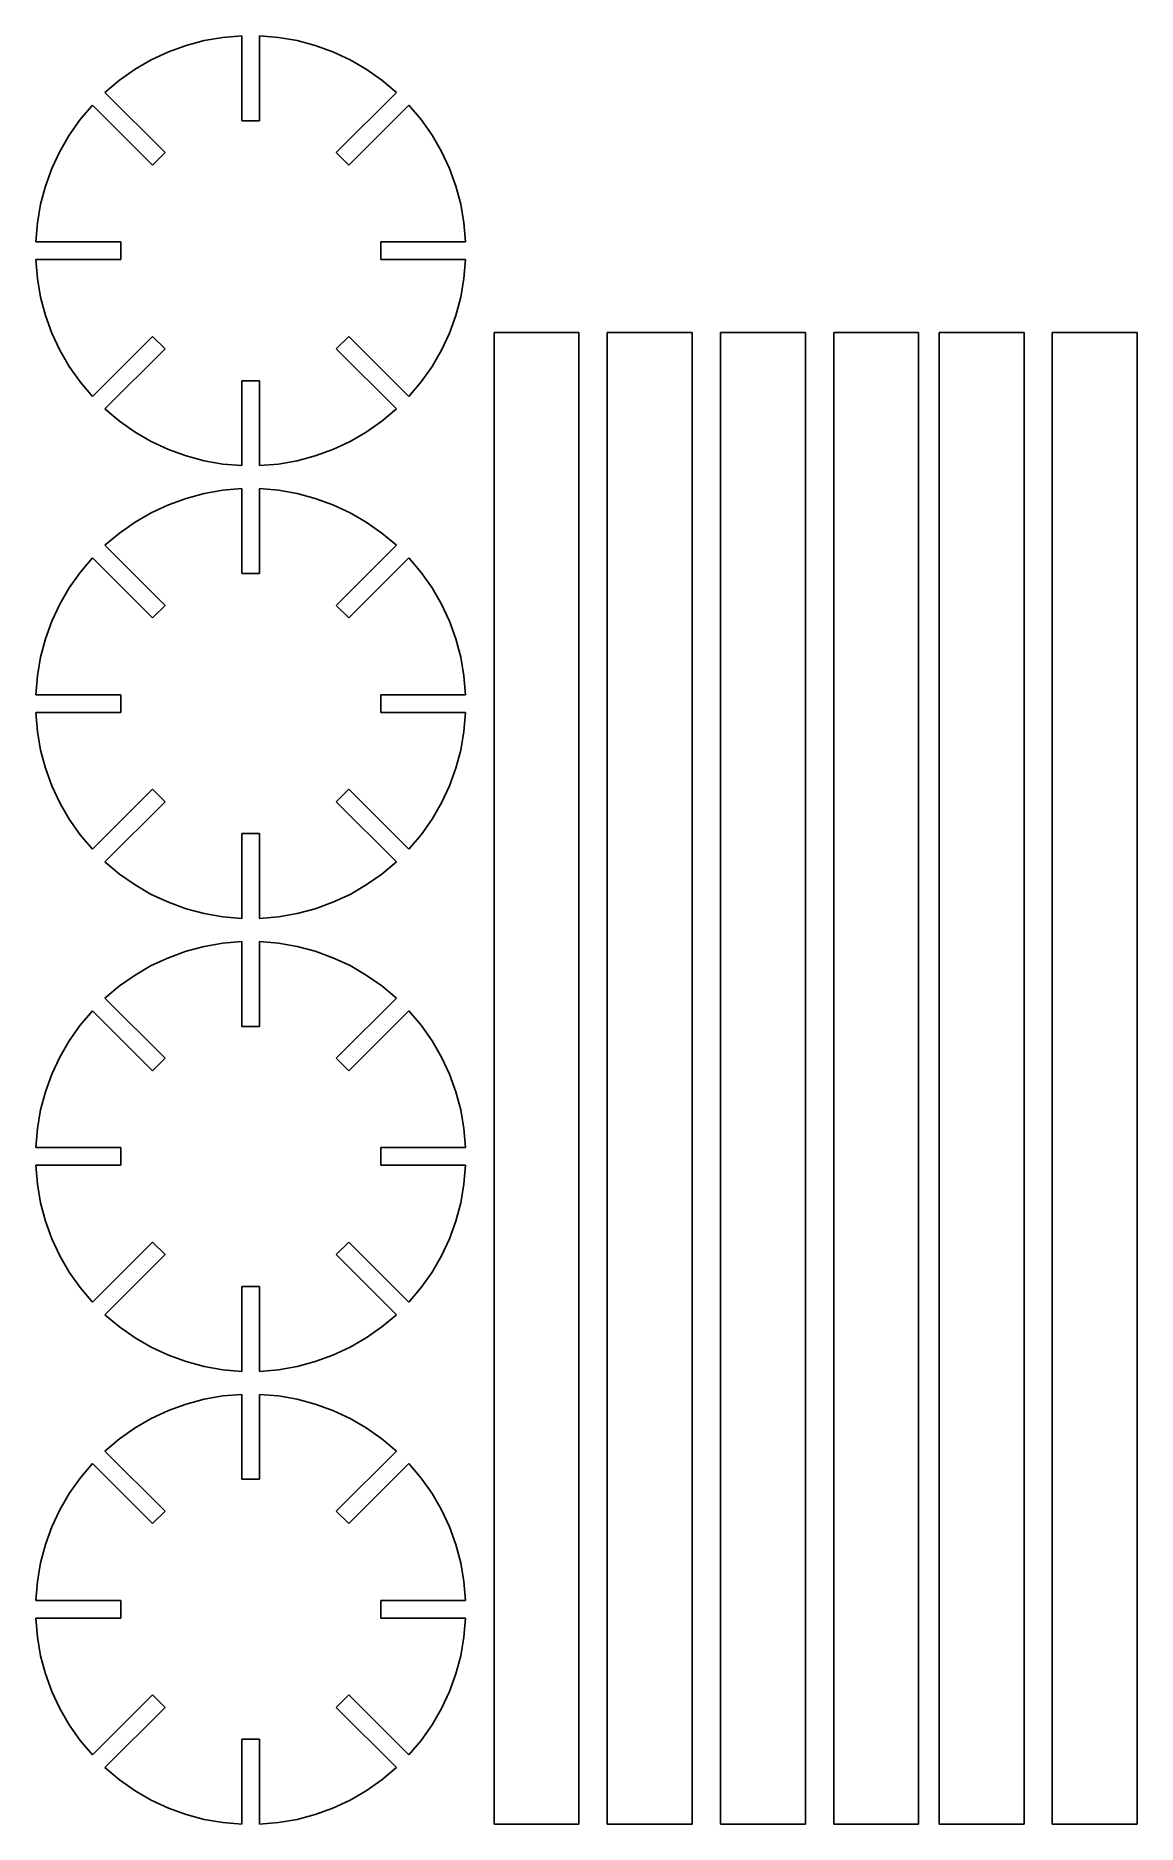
# Model space of a CAD drawing. Extents: x 33 to 228, y 376 to 692.
import ezdxf

# ---------------------------------------------------------------- set-up
doc = ezdxf.new("R2010")
doc.units = 0

msp = doc.modelspace()

# ---------------------------------------------------------------- linework, layer by layer
at = {"layer": 'Layer 1'}
for p, q in [((53.447608, 687.606553), (56.457575, 689.010375)), ((56.457575, 689.010375), (59.578608, 690.146025)), ((59.578608, 690.146025), (62.792856, 691.006109)), ((62.792856, 691.006109), (66.08247, 691.583232)), ((66.08247, 691.583232), (69.4296, 691.87)), ((69.4296, 691.87), (69.4296, 676.87)), ((72.5696, 676.87), (72.5696, 691.87)), ((72.5696, 691.87), (75.916697, 691.583232)), ((75.916697, 691.583232), (79.206286, 691.006109)), ((79.206286, 691.006109), (82.420517, 690.146025)), ((82.420517, 690.146025), (85.541538, 689.010375)), ((85.541538, 689.010375), (88.551497, 687.606553)), ((47.83227, 684.023971), (50.566556, 685.941953)), ((50.566556, 685.941953), (53.447608, 687.606553)), ((88.551497, 687.606553), (91.432545, 685.941953)), ((91.432545, 685.941953), (94.16683, 684.023971)), ((45.2626, 681.86), (47.83227, 684.023971)), ((94.16683, 684.023971), (96.7365, 681.86)), ((40.878456, 677.070338), (43.0423, 679.64)), ((43.0423, 679.64), (53.6489, 669.033)), ((55.8692, 671.253), (45.2626, 681.86)), ((96.7365, 681.86), (86.1299, 671.253)), ((88.3502, 669.033), (98.9568, 679.64)), ((98.9568, 679.64), (101.12055, 677.070338)), ((38.960553, 674.336016), (40.878456, 677.070338)), ((69.4296, 676.87), (72.5696, 676.87)), ((101.12055, 677.070338), (103.038447, 674.336016)), ((37.295986, 671.454904), (38.960553, 674.336016)), ((103.038447, 674.336016), (104.703064, 671.454904)), ((35.89215, 668.444875), (37.295986, 671.454904)), ((53.6489, 669.033), (55.8692, 671.253)), ((86.1299, 671.253), (88.3502, 669.033)), ((104.703064, 671.454904), (106.106975, 668.444875)), ((34.756439, 665.323799), (35.89215, 668.444875)), ((106.106975, 668.444875), (107.242751, 665.323799)), ((33.896247, 662.109547), (34.756439, 665.323799)), ((107.242751, 665.323799), (108.102966, 662.109547)), ((33.318969, 658.81999), (33.896247, 662.109547)), ((108.102966, 662.109547), (108.680191, 658.81999)), ((33.032, 655.473), (33.318969, 658.81999)), ((108.680191, 658.81999), (108.967, 655.473)), ((33.032, 655.473), (48.032, 655.473)), ((48.032, 655.473), (48.032, 652.333)), ((108.967, 655.473), (93.9671, 655.473)), ((93.9671, 655.473), (93.9671, 652.333)), ((48.032, 652.333), (33.032, 652.333)), ((33.032, 652.333), (33.318969, 648.985723)), ((93.9671, 652.333), (108.967, 652.333)), ((108.967, 652.333), (108.680191, 648.985723)), ((33.318969, 648.985723), (33.896247, 645.696031)), ((108.680191, 648.985723), (108.102966, 645.696031)), ((33.896247, 645.696031), (34.756439, 642.481762)), ((108.102966, 645.696031), (107.242751, 642.481762)), ((34.756439, 642.481762), (35.89215, 639.36075)), ((107.242751, 642.481762), (106.106975, 639.36075)), ((35.89215, 639.36075), (37.295986, 636.350832)), ((43.0423, 628.166), (53.6489, 638.772)), ((53.6489, 638.772), (55.8692, 636.552)), ((86.1299, 636.552), (88.3502, 638.772)), ((88.3502, 638.772), (98.9568, 628.166)), ((106.106975, 639.36075), (104.703064, 636.350832)), ((114, 375.935), (114, 639.435)), ((114, 639.435), (129, 639.435)), ((129, 639.435), (129, 375.935)), ((129, 639.435), (129, 639.435)), ((134, 375.935), (134, 639.435)), ((134, 639.435), (149, 639.435)), ((149, 639.435), (149, 375.935)), ((149, 639.435), (149, 639.435)), ((154, 375.935), (154, 639.435)), ((154, 639.435), (169, 639.435)), ((169, 639.435), (169, 375.935)), ((169, 639.435), (169, 639.435)), ((174, 375.935), (174, 639.435)), ((174, 639.435), (189, 639.435)), ((189, 639.435), (189, 375.935)), ((189, 639.435), (189, 639.435)), ((192.629, 375.935), (192.629, 639.435)), ((192.629, 639.435), (207.629, 639.435)), ((207.629, 639.435), (207.629, 375.935)), ((212.629, 375.935), (212.629, 639.435)), ((212.629, 639.435), (227.629, 639.435)), ((227.629, 639.435), (227.629, 375.935)), ((37.295986, 636.350832), (38.960553, 633.469844)), ((55.8692, 636.552), (45.2626, 625.945)), ((96.7365, 625.945), (86.1299, 636.552)), ((104.703064, 636.350832), (103.038447, 633.469844)), ((38.960553, 633.469844), (40.878456, 630.735621)), ((103.038447, 633.469844), (101.12055, 630.735621)), ((40.878456, 630.735621), (43.0423, 628.166)), ((69.4296, 615.935), (69.4296, 630.935)), ((69.4296, 630.935), (72.5696, 630.935)), ((72.5696, 630.935), (72.5695, 615.935)), ((101.12055, 630.735621), (98.9568, 628.166)), ((45.2626, 625.945), (47.83227, 623.781357)), ((94.16683, 623.781357), (96.7365, 625.945)), ((47.83227, 623.781357), (50.566556, 621.863609)), ((91.432544, 621.863609), (94.16683, 623.781357)), ((50.566556, 621.863609), (53.447608, 620.19915)), ((53.447608, 620.19915), (56.457575, 618.795375)), ((85.541525, 618.795375), (88.551492, 620.19915)), ((88.551492, 620.19915), (91.432544, 621.863609)), ((56.457575, 618.795375), (59.578608, 617.659678)), ((59.578608, 617.659678), (62.792856, 616.799453)), ((62.792856, 616.799453), (66.08247, 616.222096)), ((66.08247, 616.222096), (69.4296, 615.935)), ((72.5695, 615.935), (75.91663, 616.222096)), ((75.91663, 616.222096), (79.206244, 616.799453)), ((79.206244, 616.799453), (82.420492, 617.659678)), ((82.420492, 617.659678), (85.541525, 618.795375)), ((56.457575, 609.010375), (59.578608, 610.146025)), ((59.578608, 610.146025), (62.792856, 611.006109)), ((62.792856, 611.006109), (66.08247, 611.583232)), ((66.08247, 611.583232), (69.4296, 611.87)), ((69.4296, 611.87), (69.4296, 596.87)), ((72.5696, 596.87), (72.5696, 611.87)), ((72.5696, 611.87), (75.916697, 611.583232)), ((75.916697, 611.583232), (79.206286, 611.006109)), ((79.206286, 611.006109), (82.420517, 610.146025)), ((82.420517, 610.146025), (85.541538, 609.010375)), ((50.566556, 605.941953), (53.447608, 607.606553)), ((53.447608, 607.606553), (56.457575, 609.010375)), ((85.541538, 609.010375), (88.551497, 607.606553)), ((88.551497, 607.606553), (91.432545, 605.941953)), ((45.2626, 601.86), (47.83227, 604.023971)), ((47.83227, 604.023971), (50.566556, 605.941953)), ((91.432545, 605.941953), (94.16683, 604.023971)), ((94.16683, 604.023971), (96.7365, 601.86)), ((55.8692, 591.253), (45.2626, 601.86)), ((96.7365, 601.86), (86.1299, 591.253)), ((40.878456, 597.070338), (43.0423, 599.64)), ((43.0423, 599.64), (53.6489, 589.033)), ((88.3502, 589.033), (98.9568, 599.64)), ((98.9568, 599.64), (101.12055, 597.070338)), ((37.295986, 591.454904), (38.960553, 594.336016)), ((38.960553, 594.336016), (40.878456, 597.070338)), ((69.4296, 596.87), (72.5696, 596.87)), ((101.12055, 597.070338), (103.038447, 594.336016)), ((103.038447, 594.336016), (104.703064, 591.454904)), ((35.89215, 588.444875), (37.295986, 591.454904)), ((53.6489, 589.033), (55.8692, 591.253)), ((86.1299, 591.253), (88.3502, 589.033)), ((104.703064, 591.454904), (106.106975, 588.444875)), ((34.756439, 585.323799), (35.89215, 588.444875)), ((106.106975, 588.444875), (107.242751, 585.323799)), ((33.896247, 582.109547), (34.756439, 585.323799)), ((107.242751, 585.323799), (108.102966, 582.109547)), ((33.318969, 578.81999), (33.896247, 582.109547)), ((108.102966, 582.109547), (108.680191, 578.81999)), ((33.032, 575.473), (33.318969, 578.81999)), ((108.680191, 578.81999), (108.967, 575.473)), ((33.032, 575.473), (48.032, 575.473)), ((48.032, 575.473), (48.032, 572.333)), ((108.967, 575.473), (93.9671, 575.473)), ((93.9671, 575.473), (93.9671, 572.333)), ((48.032, 572.333), (33.032, 572.333)), ((33.032, 572.333), (33.318969, 568.985723)), ((93.9671, 572.333), (108.967, 572.333)), ((108.967, 572.333), (108.680191, 568.985723)), ((33.318969, 568.985723), (33.896247, 565.696031)), ((108.680191, 568.985723), (108.102966, 565.696031)), ((33.896247, 565.696031), (34.756439, 562.481762)), ((108.102966, 565.696031), (107.242751, 562.481762)), ((34.756439, 562.481762), (35.89215, 559.36075)), ((107.242751, 562.481762), (106.106975, 559.36075)), ((35.89215, 559.36075), (37.295986, 556.350832)), ((106.106975, 559.36075), (104.703064, 556.350832)), ((37.295986, 556.350832), (38.960553, 553.469844)), ((43.0423, 548.166), (53.6489, 558.772)), ((55.8692, 556.552), (45.2626, 545.945)), ((53.6489, 558.772), (55.8692, 556.552)), ((86.1299, 556.552), (88.3502, 558.772)), ((96.7365, 545.945), (86.1299, 556.552)), ((88.3502, 558.772), (98.9568, 548.166)), ((104.703064, 556.350832), (103.038447, 553.469844)), ((38.960553, 553.469844), (40.878456, 550.735621)), ((103.038447, 553.469844), (101.12055, 550.735621)), ((40.878456, 550.735621), (43.0423, 548.166)), ((69.4296, 535.935), (69.4296, 550.935)), ((69.4296, 550.935), (72.5696, 550.935)), ((72.5696, 550.935), (72.5695, 535.935)), ((101.12055, 550.735621), (98.9568, 548.166)), ((45.2626, 545.945), (47.83227, 543.781357)), ((47.83227, 543.781357), (50.566556, 541.863609)), ((91.432544, 541.863609), (94.16683, 543.781357)), ((94.16683, 543.781357), (96.7365, 545.945)), ((50.566556, 541.863609), (53.447608, 540.19915)), ((88.551492, 540.19915), (91.432544, 541.863609)), ((53.447608, 540.19915), (56.457575, 538.795375)), ((56.457575, 538.795375), (59.578608, 537.659678)), ((59.578608, 537.659678), (62.792856, 536.799453)), ((79.206244, 536.799453), (82.420492, 537.659678)), ((82.420492, 537.659678), (85.541525, 538.795375)), ((85.541525, 538.795375), (88.551492, 540.19915)), ((62.792856, 536.799453), (66.08247, 536.222096)), ((66.08247, 536.222096), (69.4296, 535.935)), ((72.5695, 535.935), (75.91663, 536.222096)), ((75.91663, 536.222096), (79.206244, 536.799453)), ((59.578608, 530.146025), (62.792856, 531.006109)), ((62.792856, 531.006109), (66.08247, 531.583232)), ((66.08247, 531.583232), (69.4296, 531.87)), ((69.4296, 531.87), (69.4296, 516.87)), ((72.5696, 516.87), (72.5696, 531.87)), ((72.5696, 531.87), (75.916697, 531.583232)), ((75.916697, 531.583232), (79.206286, 531.006109)), ((79.206286, 531.006109), (82.420517, 530.146025)), ((53.447608, 527.606553), (56.457575, 529.010375)), ((56.457575, 529.010375), (59.578608, 530.146025)), ((82.420517, 530.146025), (85.541538, 529.010375)), ((85.541538, 529.010375), (88.551497, 527.606553)), ((47.83227, 524.023971), (50.566556, 525.941953)), ((50.566556, 525.941953), (53.447608, 527.606553)), ((88.551497, 527.606553), (91.432545, 525.941953)), ((91.432545, 525.941953), (94.16683, 524.023971)), ((45.2626, 521.86), (47.83227, 524.023971)), ((55.8692, 511.253), (45.2626, 521.86)), ((96.7365, 521.86), (86.1299, 511.253)), ((94.16683, 524.023971), (96.7365, 521.86)), ((40.878456, 517.070338), (43.0423, 519.64)), ((43.0423, 519.64), (53.6489, 509.033)), ((88.3502, 509.033), (98.9568, 519.64)), ((98.9568, 519.64), (101.12055, 517.070338)), ((38.960553, 514.336016), (40.878456, 517.070338)), ((69.4296, 516.87), (72.5696, 516.87)), ((101.12055, 517.070338), (103.038447, 514.336016)), ((37.295986, 511.454904), (38.960553, 514.336016)), ((103.038447, 514.336016), (104.703064, 511.454904)), ((35.89215, 508.444875), (37.295986, 511.454904)), ((53.6489, 509.033), (55.8692, 511.253)), ((86.1299, 511.253), (88.3502, 509.033)), ((104.703064, 511.454904), (106.106975, 508.444875)), ((34.756439, 505.323799), (35.89215, 508.444875)), ((106.106975, 508.444875), (107.242751, 505.323799)), ((33.896247, 502.109547), (34.756439, 505.323799)), ((107.242751, 505.323799), (108.102966, 502.109547)), ((33.318969, 498.81999), (33.896247, 502.109547)), ((108.102966, 502.109547), (108.680191, 498.81999)), ((33.032, 495.473), (33.318969, 498.81999)), ((108.680191, 498.81999), (108.967, 495.473)), ((33.032, 495.473), (48.032, 495.473)), ((48.032, 495.473), (48.032, 492.333)), ((108.967, 495.473), (93.9671, 495.473)), ((93.9671, 495.473), (93.9671, 492.333)), ((48.032, 492.333), (33.032, 492.333)), ((33.032, 492.333), (33.318969, 488.985723)), ((93.9671, 492.333), (108.967, 492.333)), ((108.967, 492.333), (108.680191, 488.985723)), ((33.318969, 488.985723), (33.896247, 485.696031)), ((108.680191, 488.985723), (108.102966, 485.696031)), ((33.896247, 485.696031), (34.756439, 482.481762)), ((108.102966, 485.696031), (107.242751, 482.481762)), ((34.756439, 482.481762), (35.89215, 479.36075)), ((107.242751, 482.481762), (106.106975, 479.36075)), ((35.89215, 479.36075), (37.295986, 476.350832)), ((43.0423, 468.166), (53.6489, 478.772)), ((53.6489, 478.772), (55.8692, 476.552)), ((86.1299, 476.552), (88.3502, 478.772)), ((88.3502, 478.772), (98.9568, 468.166)), ((106.106975, 479.36075), (104.703064, 476.350832)), ((37.295986, 476.350832), (38.960553, 473.469844)), ((55.8692, 476.552), (45.2626, 465.945)), ((96.7365, 465.945), (86.1299, 476.552)), ((104.703064, 476.350832), (103.038447, 473.469844)), ((38.960553, 473.469844), (40.878456, 470.735621)), ((69.4296, 455.935), (69.4296, 470.935)), ((69.4296, 470.935), (72.5696, 470.935)), ((72.5696, 470.935), (72.5695, 455.935)), ((103.038447, 473.469844), (101.12055, 470.735621)), ((40.878456, 470.735621), (43.0423, 468.166)), ((101.12055, 470.735621), (98.9568, 468.166)), ((45.2626, 465.945), (47.83227, 463.781357)), ((94.16683, 463.781357), (96.7365, 465.945)), ((47.83227, 463.781357), (50.566556, 461.863609)), ((50.566556, 461.863609), (53.447608, 460.19915)), ((88.551492, 460.19915), (91.432544, 461.863609)), ((91.432544, 461.863609), (94.16683, 463.781357)), ((53.447608, 460.19915), (56.457575, 458.795375)), ((56.457575, 458.795375), (59.578608, 457.659678)), ((82.420492, 457.659678), (85.541525, 458.795375)), ((85.541525, 458.795375), (88.551492, 460.19915)), ((59.578608, 457.659678), (62.792856, 456.799453)), ((62.792856, 456.799453), (66.08247, 456.222096)), ((66.08247, 456.222096), (69.4296, 455.935)), ((72.5695, 455.935), (75.91663, 456.222096)), ((75.91663, 456.222096), (79.206244, 456.799453)), ((79.206244, 456.799453), (82.420492, 457.659678)), ((66.08247, 451.583232), (69.4296, 451.87)), ((69.4296, 451.87), (69.4296, 436.87)), ((72.5696, 436.87), (72.5696, 451.87)), ((72.5696, 451.87), (75.916697, 451.583232)), ((53.447608, 447.606553), (56.457575, 449.010375)), ((56.457575, 449.010375), (59.578608, 450.146025)), ((59.578608, 450.146025), (62.792856, 451.006109)), ((62.792856, 451.006109), (66.08247, 451.583232)), ((75.916697, 451.583232), (79.206286, 451.006109)), ((79.206286, 451.006109), (82.420517, 450.146025)), ((82.420517, 450.146025), (85.541538, 449.010375)), ((85.541538, 449.010375), (88.551497, 447.606553)), ((47.83227, 444.023971), (50.566556, 445.941953)), ((50.566556, 445.941953), (53.447608, 447.606553)), ((88.551497, 447.606553), (91.432545, 445.941953)), ((91.432545, 445.941953), (94.16683, 444.023971)), ((45.2626, 441.86), (47.83227, 444.023971)), ((94.16683, 444.023971), (96.7365, 441.86)), ((40.878456, 437.070338), (43.0423, 439.64)), ((43.0423, 439.64), (53.6489, 429.033)), ((55.8692, 431.253), (45.2626, 441.86)), ((96.7365, 441.86), (86.1299, 431.253)), ((88.3502, 429.033), (98.9568, 439.64)), ((98.9568, 439.64), (101.12055, 437.070338)), ((38.960553, 434.336016), (40.878456, 437.070338)), ((69.4296, 436.87), (72.5696, 436.87)), ((101.12055, 437.070338), (103.038447, 434.336016)), ((37.295986, 431.454904), (38.960553, 434.336016)), ((103.038447, 434.336016), (104.703064, 431.454904)), ((35.89215, 428.444875), (37.295986, 431.454904)), ((53.6489, 429.033), (55.8692, 431.253)), ((86.1299, 431.253), (88.3502, 429.033)), ((104.703064, 431.454904), (106.106975, 428.444875)), ((34.756439, 425.323799), (35.89215, 428.444875)), ((106.106975, 428.444875), (107.242751, 425.323799)), ((33.896247, 422.109547), (34.756439, 425.323799)), ((107.242751, 425.323799), (108.102966, 422.109547)), ((33.318969, 418.81999), (33.896247, 422.109547)), ((108.102966, 422.109547), (108.680191, 418.81999)), ((33.032, 415.473), (33.318969, 418.81999)), ((108.680191, 418.81999), (108.967, 415.473)), ((33.032, 415.473), (48.032, 415.473)), ((48.032, 415.473), (48.032, 412.333)), ((108.967, 415.473), (93.9671, 415.473)), ((93.9671, 415.473), (93.9671, 412.333)), ((48.032, 412.333), (33.032, 412.333)), ((33.032, 412.333), (33.318969, 408.985723)), ((93.9671, 412.333), (108.967, 412.333)), ((108.967, 412.333), (108.680191, 408.985723)), ((33.318969, 408.985723), (33.896247, 405.696031)), ((108.680191, 408.985723), (108.102966, 405.696031)), ((33.896247, 405.696031), (34.756439, 402.481762)), ((108.102966, 405.696031), (107.242751, 402.481762)), ((34.756439, 402.481762), (35.89215, 399.36075)), ((107.242751, 402.481762), (106.106975, 399.36075)), ((35.89215, 399.36075), (37.295986, 396.350832)), ((43.0423, 388.166), (53.6489, 398.772)), ((53.6489, 398.772), (55.8692, 396.552)), ((86.1299, 396.552), (88.3502, 398.772)), ((88.3502, 398.772), (98.9568, 388.166)), ((106.106975, 399.36075), (104.703064, 396.350832)), ((37.295986, 396.350832), (38.960553, 393.469844)), ((55.8692, 396.552), (45.2626, 385.945)), ((96.7365, 385.945), (86.1299, 396.552)), ((104.703064, 396.350832), (103.038447, 393.469844)), ((38.960553, 393.469844), (40.878456, 390.735621)), ((103.038447, 393.469844), (101.12055, 390.735621)), ((40.878456, 390.735621), (43.0423, 388.166)), ((69.4296, 375.935), (69.4296, 390.935)), ((69.4296, 390.935), (72.5696, 390.935)), ((72.5696, 390.935), (72.5695, 375.935)), ((101.12055, 390.735621), (98.9568, 388.166)), ((45.2626, 385.945), (47.83227, 383.781357)), ((94.16683, 383.781357), (96.7365, 385.945)), ((47.83227, 383.781357), (50.566556, 381.863609)), ((91.432544, 381.863609), (94.16683, 383.781357)), ((50.566556, 381.863609), (53.447608, 380.19915)), ((53.447608, 380.19915), (56.457575, 378.795375)), ((85.541525, 378.795375), (88.551492, 380.19915)), ((88.551492, 380.19915), (91.432544, 381.863609)), ((56.457575, 378.795375), (59.578608, 377.659678)), ((59.578608, 377.659678), (62.792856, 376.799453)), ((62.792856, 376.799453), (66.08247, 376.222096)), ((66.08247, 376.222096), (69.4296, 375.935)), ((72.5695, 375.935), (75.91663, 376.222096)), ((75.91663, 376.222096), (79.206244, 376.799453)), ((79.206244, 376.799453), (82.420492, 377.659678)), ((82.420492, 377.659678), (85.541525, 378.795375)), ((129, 375.935), (114, 375.935)), ((149, 375.935), (134, 375.935)), ((169, 375.935), (154, 375.935)), ((189, 375.935), (174, 375.935)), ((207.629, 375.935), (192.629, 375.935)), ((227.629, 375.935), (212.629, 375.935))]:
    msp.add_line(p, q, dxfattribs=at)

doc.saveas('drawing.dxf')
